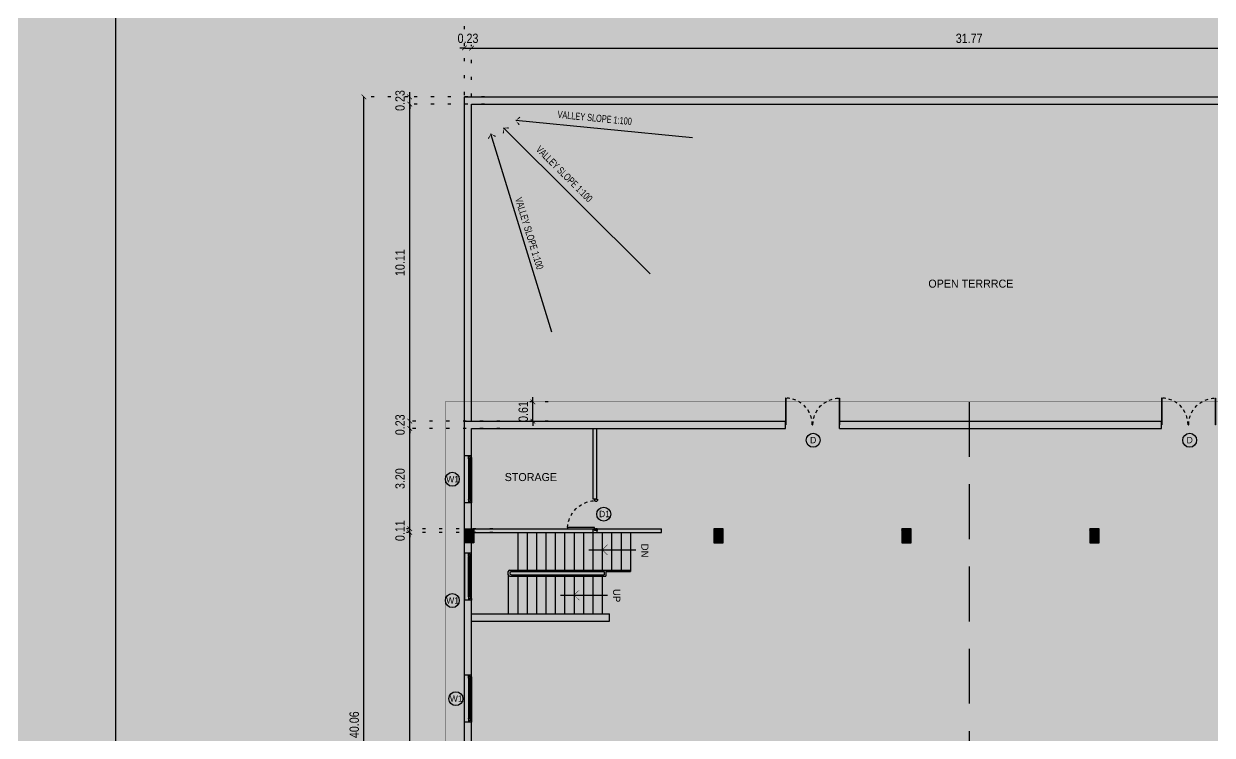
# Model space of a CAD drawing. Header units: metres. Extents: x 1422408 to 2267498, y 3894 to 80428.
# Drawn here: x 2267095.11 to 2267133.05, y 4168.56 to 4191.26 of the extents above; entities that cross this region are included whole.
import ezdxf

# ---------------------------------------------------------------- set-up
doc = ezdxf.new("R2010")
doc.units = ezdxf.units.M
doc.header["$LTSCALE"] = 3.5
doc.header["$MEASUREMENT"] = 0
for name, pattern in [('DASHED2', [0.375, 0.25, -0.125]), ('DOT2', [0.125, 0, -0.125]), ('HIDDEN', [0.375, 0.25, -0.125])]:
    doc.linetypes.add(name, pattern=pattern)
doc.layers.get('0').update_dxf_attribs({"linetype": 'CONTINUOUS'})
doc.layers.get('DEFPOINTS').update_dxf_attribs({"linetype": 'CONTINUOUS'})
for name, color, linetype in [('CAR', 8, 'DASHED2'), ('COLUMN', 2, 'CONTINUOUS'), ('DIM', 41, 'CONTINUOUS'), ('DOOR', 8, 'CONTINUOUS'), ('ED', 30, 'CONTINUOUS'), ('FURN', 35, 'CONTINUOUS'), ('GLASS', 4, 'CONTINUOUS'), ('ROOM TEXT SCH', 7, 'CONTINUOUS'), ('STEPS', 233, 'CONTINUOUS'), ('TEXT', 4, 'CONTINUOUS'), ('WAL', 1, 'CONTINUOUS'), ('WALL', 125, 'CONTINUOUS'), ('window', 252, 'CONTINUOUS')]:
    doc.layers.add(name, color=color, linetype=linetype)
doc.layers.add('P', color=250, linetype='CONTINUOUS', lineweight=100)
doc.styles.add('DM', font='arial.ttf', dxfattribs={"width": 0.7, "height": 200})
doc.styles.add('ID', font='GOTHIC.TTF', dxfattribs={"width": 0.85})
doc.styles.add('UATEXT', font='GOTHIC.TTF')
doc.styles.add('USA TEXT', font='GOTHIC.TTF')
doc.dimstyles.new('1-100-ED', dxfattribs={"dimtxt": 350, "dimasz": 100, "dimexe": 0.18, "dimexo": 0.0625, "dimgap": 25, "dimtad": 1, "dimdec": 0, "dimzin": 0, "dimdsep": 46, "dimtxsty": 'USA TEXT', "dimblk": 'ARCHTICK', "dimcen": 0.1, "dimclrd": 252, "dimclre": 9, "dimclrt": 3, "dimadec": 0, "dimazin": 0, "dimtfac": 1, "dimtdec": 0, "dimtofl": 0, "dimtmove": 2, "dimatfit": 3, "dimldrblk": 'ARCHTICK', "dimfxl": 0.18, "dimtolj": 1, "dimtzin": 0, "dimarcsym": 0})
doc.dimstyles.new('1-100-ID', dxfattribs={"dimtxt": 0.3, "dimasz": 0.15, "dimexe": 0.1, "dimexo": 0.06, "dimgap": 0.15, "dimtad": 1, "dimzin": 3, "dimdsep": 46, "dimtxsty": 'ID', "dimblk": 'ARCHTICK', "dimcen": 0, "dimclrd": 252, "dimclre": 252, "dimclrt": 3, "dimadec": 0, "dimazin": 0, "dimtfac": 1, "dimtix": 1, "dimtmove": 2, "dimatfit": 3, "dimldrblk": 'OPEN90', "dimfxl": 0, "dimtolj": 1, "dimtzin": 0, "dimarcsym": 0})
pattern_1 = [(45, (0, 0), (-4.419417382415921, 4.419417382415921), [])]

# ---------------------------------------------------------------- blocks, each defined once
blk = doc.blocks.new('1')
at = {"layer": 'COLUMN'}
h = blk.add_hatch(dxfattribs=at)
h.set_pattern_fill('ANSI31', color=8, scale=50, style=0)
h.set_pattern_definition(pattern_1)
h.paths.add_polyline_path([(1593151.674907112, -270597.1638568315), (1592851.674907112, -270597.1638568315), (1592851.674907112, -270147.1638568314), (1593151.674907112, -270147.1638568314)])
at = {"layer": 'COLUMN', "color": 4}
for p, q in [((1592966.674907112, -270147.1525161577), (1592966.674907112, -270597.1638568315)), ((1592851.674907112, -270482.1638568315), (1593151.674907112, -270482.1638568315))]:
    blk.add_line(p, q, dxfattribs=at)
at = {"layer": 'COLUMN'}
for points in [[(1593151.674907112, -270597.1638568315), (1592851.674907112, -270597.1638568315), (1592851.674907112, -270147.1638568314), (1593151.674907112, -270147.1638568314)], [(1592938.497933328, -270453.787332027), (1592994.851880896, -270453.787332027), (1592994.851880896, -270509.6651172484), (1592938.497933328, -270509.6651172484)]]:
    blk.add_lwpolyline(points, close=True, dxfattribs=at)
blk = doc.blocks.new('4')
at = {"layer": 'COLUMN'}
h = blk.add_hatch(dxfattribs=at)
h.set_pattern_fill('ANSI31', color=8, scale=50, style=0)
h.set_pattern_definition(pattern_1)
h.paths.add_polyline_path([(1693358.129039685, -270597.1638568315), (1693658.129039685, -270597.1638568315), (1693658.129039685, -270147.1638568314), (1693358.129039685, -270147.1638568314)])
at = {"layer": 'COLUMN', "color": 4}
for p, q in [((1693508.129039684, -270147.1525161577), (1693508.129039684, -270597.1638568315)), ((1693658.129039684, -270482.1638568315), (1693358.129039684, -270482.1638568315))]:
    blk.add_line(p, q, dxfattribs=at)
at = {"layer": 'COLUMN'}
for points in [[(1693358.129039685, -270597.1638568315), (1693658.129039685, -270597.1638568315), (1693658.129039685, -270147.1638568314), (1693358.129039685, -270147.1638568314)], [(1693536.306013468, -270453.787332027), (1693479.952065901, -270453.787332027), (1693479.952065901, -270509.6651172484), (1693536.306013468, -270509.6651172484)]]:
    blk.add_lwpolyline(points, close=True, dxfattribs=at)
blk = doc.blocks.new('A$C640A4A0E')
at = {"layer": 'GLASS'}
for p, q in [((12.49999776761979, 1016.898785464931), (-2.2323802114e-06, 1016.898785464931)), ((1029.999997767619, 1016.898785464931), (1017.99999776762, 1016.898785464931)), ((1017.99999776762, 0.0712123601697385), (1017.99999776762, 1016.898785464931)), ((1029.999997767619, 0.0004482408985496), (1029.999997767619, 1016.898785464931)), ((1017.99999776762, 0.0004482408985496), (1029.999997767619, 0.0004482408985496))]:
    blk.add_line(p, q, dxfattribs=at)
at = {"layer": 'GLASS', "linetype": 'HIDDEN', "ltscale": 0.5}
blk.add_arc((1029.999997767619, 1017.500626232242), 1017.500177991291, 180.0338898593459, 269.324260271911, dxfattribs=at)
blk = doc.blocks.new('WINDWO')
at = {"layer": 'WALL'}
for p, q in [((0, 229.9999999998254), (0, 0)), ((1500.000000000815, 229.9999999981373), (1500.000000000815, 0))]:
    blk.add_line(p, q, dxfattribs=at)
at = {"layer": 'window', "color": 252}
for p, q in [((51.11111111403444, 230.0000000056461), (0, 229.9999999998254)), ((37.58842776785605, 127.7777777835726), (5.8207661e-09, 127.7777777836309)), ((0, 0), (1500, 0)), ((37.58842777390964, 179.5692640636698), (37.58842776785605, 127.7777777835726)), ((51.11111111403444, 179.5692640636698), (37.58842777390964, 179.5692640636698)), ((38.33333333616611, 178.8888889005756), (38.33333333604968, 127.7777777895098)), ((115.000000002794, 178.8888889004593), (38.33333333616611, 178.8888889005756)), ((101.6166860884986, 127.7777777894516), (38.33333333604968, 127.7777777895098)), ((1448.888888892718, 229.9999999981956), (51.11111111403444, 229.999999999709)), ((51.11111111403444, 230.0000000056461), (51.11111111403444, 179.5692640636698)), ((101.6166860884986, 147.3984691270161), (101.6166860884986, 127.7777777894516)), ((101.6166860884986, 147.3984691270161), (115.0000000057043, 147.3984691270161)), ((102.222222225042, 140.7819060593028), (102.222222225042, 146.9444444501423)), ((102.222222225042, 140.5555555672035), (102.2222222249256, 127.7777777894516)), ((115.0000000057043, 140.5555555672035), (102.222222225042, 140.5555555672035)), ((102.2222222249256, 127.7777777894516), (115.0000000055879, 127.7777777893934)), ((115.000000002794, 178.8888889004593), (115.0000000057043, 147.3984691270161)), ((115.0000000057043, 140.5555555672035), (115.0000000055879, 127.7777777893934)), ((1385.000000000815, 178.8888888812507), (1461.666666670469, 178.8888888871296)), ((1385.000000000815, 178.8888888812507), (1385.000000003842, 147.3984691078076)), ((1398.383313918137, 147.3984691078076), (1385.000000003842, 147.3984691078076)), ((1385.000000003842, 140.5555555479368), (1397.777777781593, 140.5555555479368)), ((1385.000000003842, 140.5555555479368), (1385.000000003725, 127.7777777701849)), ((1397.777777784504, 127.7777777701849), (1385.000000003725, 127.7777777701849)), ((1397.777777781593, 140.5555555479368), (1397.777777784504, 127.7777777701849)), ((1398.383313918137, 147.3984691078076), (1398.383313920931, 127.7777777701849)), ((1398.383313920931, 127.7777777701849), (1461.666666670353, 127.7777777700685)), ((1448.888888892718, 229.9999999981956), (1448.888888892601, 179.5692640561609)), ((1448.888888892718, 229.9999999981956), (1500.000000000815, 229.9999999981373)), ((1448.888888892601, 179.5692640561609), (1462.41157223878, 179.5692640561609)), ((1461.666666670469, 178.8888888871296), (1461.666666670353, 127.7777777700685)), ((1462.41157223878, 179.5692640561609), (1462.411572238663, 127.7777777700685)), ((1462.411572238663, 127.7777777700685), (1500.000000003609, 127.7777777760056))]:
    blk.add_line(p, q, dxfattribs=at)
at = {"layer": 'window', "color": 4}
for p, q in [((1397.777777781593, 146.9444444428081), (102.222222225042, 146.9444444501423)), ((1397.777777781593, 140.7819060400943), (102.222222225042, 140.7819060593028)), ((1397.777777781593, 140.7819060400943), (1397.777777781593, 146.9444444428081))]:
    blk.add_line(p, q, dxfattribs=at)
at = {"layer": 'window', "color": 250}
for p, q in [((1385.000000000815, 178.8888888812507), (115.000000002794, 178.8888889004593)), ((1385.000000003725, 127.7777777701849), (115.0000000055879, 127.7777777893934))]:
    blk.add_line(p, q, dxfattribs=at)
blk = doc.blocks.new('1000door.')
at = {"layer": 'DOOR'}
for p, q in [((0, 19.16666666697711), (0, 25.55555555596948)), ((0, 25.55555555596948), (44.72222221642732, 25.55555555596948)), ((0, 19.16666666697711), (19.16666666418314, 0)), ((0, 0), (19.16666666418314, 0)), ((0, 0), (0, -76.66666666837409)), ((63.88888888061046, 6.388888888992369), (44.72222221642732, 25.55555555596948)), ((63.88888888061046, -35.13888888945803), (63.88888888061046, 6.388888888992369)), ((935.8888888806104, 6.388888888992369), (955.0555555447937, 25.55555555596948)), ((935.8888888806104, -35.13888888945803), (935.8888888806104, 6.388888888992369)), ((999.777777761221, 25.55555555596948), (955.0555555447937, 25.55555555596948)), ((999.777777761221, 19.16666666697711), (980.6111110970377, 0)), ((999.777777761221, 0), (980.6111110970377, 0)), ((999.777777761221, 25.55555555596948), (999.777777761221, 19.16666666697711)), ((999.777777761221, 0), (999.777777761221, -76.66666666790844)), ((0, -76.66666666837409), (19.16666666418314, -57.50000000139698)), ((19.16666666418314, -76.66666666837409), (19.16666666418314, -57.50000000139698)), ((19.16666666418314, -76.66666666837409), (51.11111110448837, -76.66666666837409)), ((51.11111110448837, -76.66666666837409), (51.11111110448837, -35.13888888945803)), ((51.11111110448837, -35.13888888945803), (63.88888888061046, -35.13888888945803)), ((51.11111110448837, -76.66666665486991), (92.63888886384666, -76.66666665486991)), ((51.11111110448837, -932.694444441702), (51.11111110448837, -76.66666665486991)), ((92.63888886384666, -76.66666665486991), (92.63888886384666, -932.694444441702)), ((948.6666666567323, -35.13888888945803), (935.8888888806104, -35.13888888945803)), ((948.6666666567323, -76.66666666837409), (948.6666666567323, -35.13888888945803)), ((980.6111110970377, -76.66666666837409), (948.6666666567323, -76.66666666837409)), ((980.6111110970377, -76.66666666837409), (980.6111110970377, -57.50000000186265)), ((999.777777761221, -76.66666666790844), (980.6111110970377, -57.50000000186265)), ((999.777777761221, -76.66666666837409), (999.777777761221, -76.66666666837409)), ((92.63888886384666, -932.694444441702), (51.11111110448837, -932.694444441702))]:
    blk.add_line(p, q, dxfattribs=at)
at = {"layer": 'DOOR', "color": 250, "linetype": 'HIDDEN', "ltscale": 0.5}
blk.add_arc((48.54932301305233, -32.63883926626295), 901.1348302157808, 272.804413848519, 357.2379002363418, dxfattribs=at)
blk = doc.blocks.new('_ArchTick')
at = {"color": 0, "linetype": 'ByBlock', "const_width": 0.15}
blk.add_lwpolyline([(-0.5, -0.5), (0.5, 0.5)], dxfattribs=at)
blk = doc.blocks.new('*D495')
at = {"layer": 'DEFPOINTS', "color": 0, "transparency": 16777216}
for p in [(2267109.404581597, 4190.485913955778), (2267109.174585368, 4188.926412137512), (2267109.404581597, 4188.335429591299)]:
    blk.add_point(p, dxfattribs=at)
at = {"layer": 'ED', "color": 252, "linetype": 'DOT2', "lineweight": -2, "transparency": 16777216}
for p, q in [((2267109.174585368, 4188.986412137512), (2267109.174585368, 4190.585913955779)), ((2267109.404581597, 4188.395429591299), (2267109.404581597, 4190.585913955779))]:
    blk.add_line(p, q, dxfattribs=at)
at = {"layer": 'ED', "color": 252, "lineweight": -2, "transparency": 16777216}
for p, q in [((2267109.174585368, 4190.485913955778), (2267109.024585368, 4190.485913955778)), ((2267109.174585368, 4190.485913955778), (2267109.404581597, 4190.485913955778)), ((2267109.404581597, 4190.485913955778), (2267109.554581597, 4190.485913955778))]:
    blk.add_line(p, q, dxfattribs=at)
at = {"layer": 'ED', "color": 252, "lineweight": -2, "transparency": 16777216, "xscale": 0.15, "yscale": 0.15, "zscale": 0.15}
blk.add_blockref('_ArchTick', (2267109.174585368, 4190.485913955778), dxfattribs=at)
at = {"layer": 'ED', "color": 252, "lineweight": -2, "transparency": 16777216, "xscale": 0.15, "yscale": 0.15, "zscale": 0.15, "rotation": 180}
blk.add_blockref('_ArchTick', (2267109.404581597, 4190.485913955778), dxfattribs=at)
at = {"layer": 'ED', "color": 3, "transparency": 16777216, "insert": (2267109.289583483, 4190.79345984293), "char_height": 0.3, "attachment_point": 5, "style": 'ID'}
blk.add_mtext('\\A1;0.23', dxfattribs=at)
blk = doc.blocks.new('_Open90')
at = {"color": 0, "linetype": 'ByBlock', "lineweight": -2}
for p, q in [((0, 0), (-1, 0)), ((-0.5, 0.5), (0, 0)), ((0, 0), (-0.5, -0.5))]:
    blk.add_line(p, q, dxfattribs=at)
blk = doc.blocks.new('*D496')
at = {"layer": 'DEFPOINTS', "color": 0, "transparency": 16777216}
for p in [(2267141.174468136, 4190.485913955778), (2267109.404581597, 4188.335429591299), (2267141.174468136, 4188.282772146454)]:
    blk.add_point(p, dxfattribs=at)
at = {"layer": 'ED', "color": 252, "linetype": 'DOT2', "lineweight": -2, "transparency": 16777216}
for p, q in [((2267109.404581597, 4188.395429591299), (2267109.404581597, 4190.585913955779)), ((2267141.174468136, 4188.342772146454), (2267141.174468136, 4190.585913955779))]:
    blk.add_line(p, q, dxfattribs=at)
at = {"layer": 'ED', "color": 252, "lineweight": -2, "transparency": 16777216}
blk.add_line((2267109.404581597, 4190.485913955778), (2267141.174468136, 4190.485913955778), dxfattribs=at)
at = {"layer": 'ED', "color": 252, "lineweight": -2, "transparency": 16777216, "xscale": 0.15, "yscale": 0.15, "zscale": 0.15, "rotation": 180}
blk.add_blockref('_ArchTick', (2267109.404581597, 4190.485913955778), dxfattribs=at)
at = {"layer": 'ED', "color": 252, "lineweight": -2, "transparency": 16777216, "xscale": 0.15, "yscale": 0.15, "zscale": 0.15}
blk.add_blockref('_ArchTick', (2267141.174468136, 4190.485913955778), dxfattribs=at)
at = {"layer": 'ED', "color": 3, "transparency": 16777216, "insert": (2267125.289524866, 4190.79345984293), "char_height": 0.3, "attachment_point": 5, "style": 'ID'}
blk.add_mtext('\\A1;31.77', dxfattribs=at)
blk = doc.blocks.new('*D498')
at = {"layer": 'DEFPOINTS', "color": 0, "transparency": 16777216}
for p in [(2267141.40447197, 4191.821801323033), (2267109.174585368, 4190.485913955778), (2267141.40447197, 4190.485913955778)]:
    blk.add_point(p, dxfattribs=at)
at = {"layer": 'ED', "color": 252, "linetype": 'DOT2', "lineweight": -2, "transparency": 16777216}
for p, q in [((2267109.174585368, 4190.545913955779), (2267109.174585368, 4191.921801323033)), ((2267141.40447197, 4190.545913955779), (2267141.40447197, 4191.921801323033))]:
    blk.add_line(p, q, dxfattribs=at)
at = {"layer": 'ED', "color": 252, "lineweight": -2, "transparency": 16777216}
blk.add_line((2267109.174585368, 4191.821801323033), (2267141.40447197, 4191.821801323033), dxfattribs=at)
at = {"layer": 'ED', "color": 252, "lineweight": -2, "transparency": 16777216, "xscale": 0.15, "yscale": 0.15, "zscale": 0.15, "rotation": 180}
blk.add_blockref('_ArchTick', (2267109.174585368, 4191.821801323033), dxfattribs=at)
at = {"layer": 'ED', "color": 252, "lineweight": -2, "transparency": 16777216, "xscale": 0.15, "yscale": 0.15, "zscale": 0.15}
blk.add_blockref('_ArchTick', (2267141.40447197, 4191.821801323033), dxfattribs=at)
at = {"layer": 'ED', "color": 3, "transparency": 16777216, "insert": (2267125.289528669, 4192.129347210184), "char_height": 0.3, "attachment_point": 5, "style": 'ID'}
blk.add_mtext('\\A1;32.23', dxfattribs=at)
blk = doc.blocks.new('*D500')
at = {"layer": 'DEFPOINTS', "color": 0, "transparency": 16777216}
for p in [(2267107.428283163, 4175.031412069626), (2267110.141370266, 4175.031412069626), (2267109.248166237, 4149.098078807406)]:
    blk.add_point(p, dxfattribs=at)
at = {"layer": 'ED', "color": 252, "linetype": 'DOT2', "lineweight": -2, "transparency": 16777216}
for p, q in [((2267110.081370266, 4175.031412069626), (2267107.328283163, 4175.031412069626)), ((2267109.188166237, 4149.098078807406), (2267107.328283163, 4149.098078807406))]:
    blk.add_line(p, q, dxfattribs=at)
at = {"layer": 'ED', "color": 252, "lineweight": -2, "transparency": 16777216}
blk.add_line((2267107.428283163, 4149.098078807406), (2267107.428283163, 4175.031412069626), dxfattribs=at)
at = {"layer": 'ED', "color": 252, "lineweight": -2, "transparency": 16777216, "xscale": 0.15, "yscale": 0.15, "zscale": 0.15}
for p, rotation in [((2267107.428283163, 4175.031412069626), 90), ((2267107.428283163, 4149.098078807406), 270)]:
    blk.add_blockref('_ArchTick', p, dxfattribs=dict(at, rotation=rotation))
at = {"layer": 'ED', "color": 3, "transparency": 16777216, "insert": (2267107.120737275, 4162.064745437873), "char_height": 0.3, "attachment_point": 5, "rotation": 90, "style": 'ID'}
blk.add_mtext('\\A1;25.93', dxfattribs=at)
blk = doc.blocks.new('*D501')
at = {"layer": 'DEFPOINTS', "color": 0, "transparency": 16777216}
for p in [(2267107.428283163, 4175.1464120695), (2267110.141370266, 4175.1464120695), (2267110.141370266, 4175.031412069626)]:
    blk.add_point(p, dxfattribs=at)
at = {"layer": 'ED', "color": 252, "linetype": 'DOT2', "lineweight": -2, "transparency": 16777216}
for p, q in [((2267110.081370266, 4175.1464120695), (2267107.328283163, 4175.1464120695)), ((2267110.081370266, 4175.031412069626), (2267107.328283163, 4175.031412069626))]:
    blk.add_line(p, q, dxfattribs=at)
at = {"layer": 'ED', "color": 252, "lineweight": -2, "transparency": 16777216}
for p, q in [((2267107.428283163, 4175.1464120695), (2267107.428283163, 4175.2964120695)), ((2267107.428283163, 4175.031412069626), (2267107.428283163, 4175.1464120695)), ((2267107.428283163, 4175.031412069626), (2267107.428283163, 4174.881412069626))]:
    blk.add_line(p, q, dxfattribs=at)
at = {"layer": 'ED', "color": 252, "lineweight": -2, "transparency": 16777216, "xscale": 0.15, "yscale": 0.15, "zscale": 0.15}
for p, rotation in [((2267107.428283163, 4175.1464120695), 270), ((2267107.428283163, 4175.031412069626), 90)]:
    blk.add_blockref('_ArchTick', p, dxfattribs=dict(at, rotation=rotation))
at = {"layer": 'ED', "color": 3, "transparency": 16777216, "insert": (2267107.120737275, 4175.08891206892), "char_height": 0.3, "attachment_point": 5, "rotation": 90, "style": 'ID'}
blk.add_mtext('\\A1;0.11', dxfattribs=at)
blk = doc.blocks.new('*D502')
at = {"layer": 'DEFPOINTS', "color": 0, "transparency": 16777216}
for p in [(2267107.428283163, 4178.351411735929), (2267110.366824429, 4178.351411735929), (2267110.141370266, 4175.1464120695)]:
    blk.add_point(p, dxfattribs=at)
at = {"layer": 'ED', "color": 252, "linetype": 'DOT2', "lineweight": -2, "transparency": 16777216}
for p, q in [((2267110.306824429, 4178.351411735929), (2267107.328283163, 4178.351411735929)), ((2267110.081370266, 4175.1464120695), (2267107.328283163, 4175.1464120695))]:
    blk.add_line(p, q, dxfattribs=at)
at = {"layer": 'ED', "color": 252, "lineweight": -2, "transparency": 16777216}
blk.add_line((2267107.428283163, 4175.1464120695), (2267107.428283163, 4178.351411735929), dxfattribs=at)
at = {"layer": 'ED', "color": 252, "lineweight": -2, "transparency": 16777216, "xscale": 0.15, "yscale": 0.15, "zscale": 0.15}
for p, rotation in [((2267107.428283163, 4178.351411735929), 90), ((2267107.428283163, 4175.1464120695), 270)]:
    blk.add_blockref('_ArchTick', p, dxfattribs=dict(at, rotation=rotation))
at = {"layer": 'ED', "color": 3, "transparency": 16777216, "insert": (2267107.120737275, 4176.748911902071), "char_height": 0.3, "attachment_point": 5, "rotation": 90, "style": 'ID'}
blk.add_mtext('\\A1;3.20', dxfattribs=at)
blk = doc.blocks.new('*D503')
at = {"layer": 'DEFPOINTS', "color": 0, "transparency": 16777216}
for p in [(2267107.428283163, 4178.581411735909), (2267110.366824429, 4178.581411735909), (2267110.366824429, 4178.351411735929)]:
    blk.add_point(p, dxfattribs=at)
at = {"layer": 'ED', "color": 252, "linetype": 'DOT2', "lineweight": -2, "transparency": 16777216}
for p, q in [((2267110.306824429, 4178.581411735909), (2267107.328283163, 4178.581411735909)), ((2267110.306824429, 4178.351411735929), (2267107.328283163, 4178.351411735929))]:
    blk.add_line(p, q, dxfattribs=at)
at = {"layer": 'ED', "color": 252, "lineweight": -2, "transparency": 16777216}
for p, q in [((2267107.428283163, 4178.581411735909), (2267107.428283163, 4178.731411735908)), ((2267107.428283163, 4178.351411735929), (2267107.428283163, 4178.581411735909)), ((2267107.428283163, 4178.351411735929), (2267107.428283163, 4178.201411735929))]:
    blk.add_line(p, q, dxfattribs=at)
at = {"layer": 'ED', "color": 252, "lineweight": -2, "transparency": 16777216, "xscale": 0.15, "yscale": 0.15, "zscale": 0.15}
for p, rotation in [((2267107.428283163, 4178.581411735909), 270), ((2267107.428283163, 4178.351411735929), 90)]:
    blk.add_blockref('_ArchTick', p, dxfattribs=dict(at, rotation=rotation))
at = {"layer": 'ED', "color": 3, "transparency": 16777216, "insert": (2267107.120737275, 4178.466411735276), "char_height": 0.3, "attachment_point": 5, "rotation": 90, "style": 'ID'}
blk.add_mtext('\\A1;0.23', dxfattribs=at)
blk = doc.blocks.new('*D504')
at = {"layer": 'DEFPOINTS', "color": 0, "transparency": 16777216}
for p in [(2267107.428283163, 4188.696411735084), (2267109.879232269, 4188.696411735084), (2267110.366824429, 4178.581411735909)]:
    blk.add_point(p, dxfattribs=at)
at = {"layer": 'ED', "color": 252, "linetype": 'DOT2', "lineweight": -2, "transparency": 16777216}
for p, q in [((2267109.819232269, 4188.696411735084), (2267107.328283163, 4188.696411735084)), ((2267110.306824429, 4178.581411735909), (2267107.328283163, 4178.581411735909))]:
    blk.add_line(p, q, dxfattribs=at)
at = {"layer": 'ED', "color": 252, "lineweight": -2, "transparency": 16777216}
blk.add_line((2267107.428283163, 4178.581411735909), (2267107.428283163, 4188.696411735084), dxfattribs=at)
at = {"layer": 'ED', "color": 252, "lineweight": -2, "transparency": 16777216, "xscale": 0.15, "yscale": 0.15, "zscale": 0.15}
for p, rotation in [((2267107.428283163, 4188.696411735084), 90), ((2267107.428283163, 4178.581411735909), 270)]:
    blk.add_blockref('_ArchTick', p, dxfattribs=dict(at, rotation=rotation))
at = {"layer": 'ED', "color": 3, "transparency": 16777216, "insert": (2267107.120737275, 4183.638911734853), "char_height": 0.3, "attachment_point": 5, "rotation": 90, "style": 'ID'}
blk.add_mtext('\\A1;10.11', dxfattribs=at)
blk = doc.blocks.new('*D505')
at = {"layer": 'DEFPOINTS', "color": 0, "transparency": 16777216}
for p in [(2267107.428283163, 4188.926411735067), (2267109.879232269, 4188.926411735067), (2267109.879232269, 4188.696411735084)]:
    blk.add_point(p, dxfattribs=at)
at = {"layer": 'ED', "color": 252, "lineweight": -2, "transparency": 16777216}
for p, q in [((2267107.428283163, 4188.926411735067), (2267107.428283163, 4189.076411735066)), ((2267107.428283163, 4188.696411735084), (2267107.428283163, 4188.926411735067)), ((2267107.428283163, 4188.696411735084), (2267107.428283163, 4188.546411735084))]:
    blk.add_line(p, q, dxfattribs=at)
at = {"layer": 'ED', "color": 252, "linetype": 'DOT2', "lineweight": -2, "transparency": 16777216}
for p, q in [((2267109.819232269, 4188.926411735067), (2267107.328283163, 4188.926411735067)), ((2267109.819232269, 4188.696411735084), (2267107.328283163, 4188.696411735084))]:
    blk.add_line(p, q, dxfattribs=at)
at = {"layer": 'ED', "color": 252, "lineweight": -2, "transparency": 16777216, "xscale": 0.15, "yscale": 0.15, "zscale": 0.15}
for p, rotation in [((2267107.428283163, 4188.926411735067), 270), ((2267107.428283163, 4188.696411735084), 90)]:
    blk.add_blockref('_ArchTick', p, dxfattribs=dict(at, rotation=rotation))
at = {"layer": 'ED', "color": 3, "transparency": 16777216, "insert": (2267107.120737275, 4188.811411734432), "char_height": 0.3, "attachment_point": 5, "rotation": 90, "style": 'ID'}
blk.add_mtext('\\A1;0.23', dxfattribs=at)
blk = doc.blocks.new('*D506')
at = {"layer": 'DEFPOINTS', "color": 0, "transparency": 16777216}
for p in [(2267105.965651243, 4188.926411735067), (2267107.428283156, 4188.926411735067), (2267107.428283156, 4148.868079250968)]:
    blk.add_point(p, dxfattribs=at)
at = {"layer": 'ED', "color": 252, "linetype": 'DOT2', "lineweight": -2, "transparency": 16777216}
for p, q in [((2267107.368283156, 4188.926411735067), (2267105.865651243, 4188.926411735067)), ((2267107.368283156, 4148.868079250968), (2267105.865651243, 4148.868079250968))]:
    blk.add_line(p, q, dxfattribs=at)
at = {"layer": 'ED', "color": 252, "lineweight": -2, "transparency": 16777216}
blk.add_line((2267105.965651243, 4148.868079250968), (2267105.965651243, 4188.926411735067), dxfattribs=at)
at = {"layer": 'ED', "color": 252, "lineweight": -2, "transparency": 16777216, "xscale": 0.15, "yscale": 0.15, "zscale": 0.15}
for p, rotation in [((2267105.965651243, 4188.926411735067), 90), ((2267105.965651243, 4148.868079250968), 270)]:
    blk.add_blockref('_ArchTick', p, dxfattribs=dict(at, rotation=rotation))
at = {"layer": 'ED', "color": 3, "transparency": 16777216, "insert": (2267105.658105355, 4168.897245492374), "char_height": 0.3, "attachment_point": 5, "rotation": 90, "style": 'ID'}
blk.add_mtext('\\A1;40.06', dxfattribs=at)
blk = doc.blocks.new('*D609')
at = {"layer": 'DEFPOINTS', "color": 0, "transparency": 16777216}
for p in [(2267111.362767852, 4179.194745471641), (2267111.91221229, 4179.194745471641), (2267111.91221229, 4178.581411735909)]:
    blk.add_point(p, dxfattribs=at)
at = {"layer": 'ED', "color": 252, "linetype": 'DOT2', "lineweight": -2, "transparency": 16777216}
for p, q in [((2267111.85221229, 4179.194745471641), (2267111.262767852, 4179.194745471641)), ((2267111.85221229, 4178.581411735909), (2267111.262767852, 4178.581411735909))]:
    blk.add_line(p, q, dxfattribs=at)
at = {"layer": 'ED', "color": 252, "lineweight": -2, "transparency": 16777216}
for p, q in [((2267111.362767852, 4179.194745471641), (2267111.362767852, 4179.344745471641)), ((2267111.362767852, 4178.581411735909), (2267111.362767852, 4179.194745471641)), ((2267111.362767852, 4178.581411735909), (2267111.362767852, 4178.431411735909))]:
    blk.add_line(p, q, dxfattribs=at)
at = {"layer": 'ED', "color": 252, "lineweight": -2, "transparency": 16777216, "xscale": 0.15, "yscale": 0.15, "zscale": 0.15}
for p, rotation in [((2267111.362767852, 4179.194745471641), 270), ((2267111.362767852, 4178.581411735909), 90)]:
    blk.add_blockref('_ArchTick', p, dxfattribs=dict(at, rotation=rotation))
at = {"layer": 'ED', "color": 3, "transparency": 16777216, "insert": (2267111.055221964, 4178.888078603132), "char_height": 0.3, "attachment_point": 5, "rotation": 90, "style": 'ID'}
blk.add_mtext('\\A1;0.61', dxfattribs=at)
blk = doc.blocks.new('ARROW2')
at = {"layer": 'FURN'}
for points in [[(1.819e-12, 0, 0, 1.40625, 0), (-3.977475644174773, 3.977475644174773, 1.40625, 1.40625, 0)], [(0, 0, 0, 1.40625, 0), (3.977475644174773, 3.977475644174773, 1.40625, 1.40625, 0)]]:
    blk.add_lwpolyline(points, format="xyseb", dxfattribs=at)

msp = doc.modelspace()

# ---------------------------------------------------------------- linework, layer by layer
at = {"layer": 'CAR', "ltscale": 2}
msp.add_line((2267125.289585366, 4179.194745471639), (2267125.289585366, 4148.254745876704), dxfattribs=at)
at = {"layer": 'CAR', "ltscale": 2, "const_width": 0.012777777776743}
msp.add_lwpolyline([(2267142.017918699, 4168.539745070094), (2267142.017918699, 4179.194745471639), (2267108.561252035, 4179.194745471639), (2267108.561252035, 4148.254745876704), (2267148.393846223, 4148.254745876704), (2267148.393846223, 4152.654686967895), (2267155.317914771, 4152.654686967895), (2267155.317918942, 4168.539603791137), (2267142.017925214, 4168.539745069978)], dxfattribs=at)
at = {"layer": 'DIM', "color": 8}
for p, q in [((2267115.10239786, 4183.281600700513), (2267110.419675355, 4187.934496356229)), ((2267116.455800092, 4187.623202807556), (2267110.815397679, 4188.171253719305)), ((2267111.969045356, 4181.418144822175), (2267110.019362143, 4187.74412948795))]:
    msp.add_line(p, q, dxfattribs=at)
at = {"layer": 'ED', "const_width": 0.012777777776743}
for points in [[(2267113.575372162, 4174.476009641712), (2267113.744787045, 4174.640721771338)], [(2267113.575372162, 4174.476009641712), (2267113.744787045, 4174.311297512086)], [(2267112.675372163, 4173.032219173324), (2267112.844787046, 4173.196931302951)], [(2267112.675372163, 4173.032219173324), (2267112.844787046, 4172.867507043698)]]:
    msp.add_lwpolyline(points, dxfattribs=at)
at = {"layer": 'FURN'}
for p, q in [((2267110.625372165, 4173.831407177199), (2267114.475372601, 4173.831407177199)), ((2267114.475372161, 4173.831412069904), (2267114.475372161, 4173.781412069624)), ((2267110.575372165, 4173.681407176828), (2267110.575372165, 4173.781407177386)), ((2267110.625372165, 4173.731407177107), (2267110.625372165, 4173.731407177107)), ((2267110.625372165, 4173.631407177014), (2267113.690372162, 4173.631407177014)), ((2267110.675372165, 4173.781407177386), (2267113.639260612, 4173.781407177386)), ((2267110.675372165, 4173.681407176828), (2267113.639260612, 4173.681407176828)), ((2267113.639260612, 4173.781407177386), (2267113.639260612, 4173.681407176828)), ((2267113.690371723, 4173.781407177386), (2267113.690371723, 4173.631412069717)), ((2267113.690371723, 4173.781407177386), (2267114.475372601, 4173.781407177386))]:
    msp.add_line(p, q, dxfattribs=at)
for centre, start, end in [((2267110.625372165, 4173.781407177386), 90, 180), ((2267110.625372165, 4173.681407176828), 180, 270), ((2267110.675372165, 4173.731407177107), 90, 180), ((2267110.675372165, 4173.731407177107), 180, 270)]:
    msp.add_arc(centre, 0.0500000000942571, start, end, dxfattribs=at)
at = {"layer": 'STEPS'}
for p, q in [((2267110.875372165, 4175.031407179715), (2267110.875372165, 4173.831407177199)), ((2267111.175372165, 4175.031407179715), (2267111.175372165, 4173.831407177199)), ((2267111.475372164, 4175.031407179715), (2267111.475372164, 4173.831407177199)), ((2267111.775372164, 4175.031407179715), (2267111.775372164, 4173.831407177199)), ((2267112.075372164, 4175.031407179715), (2267112.075372164, 4173.831407177199)), ((2267112.375372163, 4175.031407179715), (2267112.375372163, 4173.831407177199)), ((2267112.675372163, 4175.031407179715), (2267112.675372163, 4173.831407177199)), ((2267112.975372163, 4175.031407179715), (2267112.975372163, 4173.831407177199)), ((2267113.275372163, 4175.031407179715), (2267113.275372163, 4173.831407177199)), ((2267113.575372162, 4175.031407179715), (2267113.575372162, 4173.831407177199)), ((2267113.875372162, 4175.031407179715), (2267113.875372162, 4173.831407177199)), ((2267114.175372161, 4175.031407179715), (2267114.175372161, 4173.831407177199)), ((2267114.475372161, 4175.031412069624), (2267114.475372161, 4173.831407177199)), ((2267110.575372165, 4173.681407176828), (2267110.575372165, 4172.431407174499)), ((2267110.875372165, 4173.631407177014), (2267110.875372165, 4172.431407174499)), ((2267111.175372165, 4173.631407177014), (2267111.175372165, 4172.431407174499)), ((2267111.475372164, 4173.631407177014), (2267111.475372164, 4172.431407174499)), ((2267111.775372164, 4173.631407177014), (2267111.775372164, 4172.431407174499)), ((2267112.075372164, 4173.631407177014), (2267112.075372164, 4172.431407174499)), ((2267112.375372163, 4173.631407177014), (2267112.375372163, 4172.431407174499)), ((2267112.675372163, 4173.631407177014), (2267112.675372163, 4172.431407174499)), ((2267112.975372163, 4173.631407177014), (2267112.975372163, 4172.431407174499)), ((2267113.275372163, 4173.631407177014), (2267113.275372163, 4172.431407174499)), ((2267113.575372162, 4173.631407177014), (2267113.575372162, 4172.433031169634))]:
    msp.add_line(p, q, dxfattribs=at)
at = {"layer": 'TEXT'}
for centre in [(2267120.309198881, 4177.972111349048), (2267132.330153425, 4177.971640366068), (2267108.788571922, 4176.727685378803), (2267113.622053946, 4175.613249239683), (2267108.788571922, 4172.857598572093), (2267108.903571922, 4169.727685379384)]:
    msp.add_circle(centre, 0.2223103013126179, dxfattribs=at)
at = {"layer": 'WAL', "linetype": 'Continuous', "ltscale": 0.25}
msp.add_lwpolyline([(2267175.177340339, 4141.10863601608), (2267175.177340339, 4195.646236011813), (2267098.032273679, 4195.646236011813), (2267098.032273679, 4141.10863601608)], close=True, dxfattribs=at)
at = {"layer": 'WALL'}
for p, q in [((2267109.174581597, 4175.146411736201), (2267109.174581597, 4178.581411735907)), ((2267109.174581597, 4178.581411735907), (2267119.426248263, 4178.581411735907)), ((2267119.426248263, 4178.351411735927), (2267119.426248271, 4178.581411735907)), ((2267121.152914929, 4178.581411735907), (2267131.426248262, 4178.581411735907)), ((2267121.152914929, 4178.351406625759), (2267121.152914929, 4178.581411735907)), ((2267131.426248262, 4178.351406625759), (2267131.426248262, 4178.581411735907)), ((2267109.404581597, 4175.146411736201), (2267109.404581597, 4178.351411735927)), ((2267109.404581597, 4178.351411735927), (2267119.426248263, 4178.351411735927)), ((2267121.152914929, 4178.351411735927), (2267131.426248262, 4178.351411735927)), ((2267109.405623191, 4175.031412069624), (2267115.472038828, 4175.031412069624)), ((2267113.284566784, 4175.03141173621), (2267113.284566784, 4175.146411736201)), ((2267113.284566784, 4175.146411736201), (2267113.399566784, 4175.146411736201)), ((2267113.399566784, 4175.146411736201), (2267115.472038828, 4175.146412069498)), ((2267115.472038828, 4175.031412069624), (2267115.472038828, 4175.146412069498)), ((2267109.174581597, 4168.146411736783), (2267109.174581597, 4174.696411736249)), ((2267109.404581597, 4168.146411736783), (2267109.404581597, 4174.696411736249)), ((2267109.400376757, 4172.431036065271), (2267113.805371723, 4172.431036065271)), ((2267113.805371723, 4172.201036065271), (2267113.805371723, 4172.431036065271)), ((2267109.400376757, 4172.201036065271), (2267113.805371723, 4172.201036065271))]:
    msp.add_line(p, q, dxfattribs=at)
at = {"layer": 'WALL', "color": 205}
for p, q in [((2267113.284566784, 4176.095078402719), (2267113.284566784, 4178.351411735927)), ((2267113.399566784, 4176.095078402719), (2267113.399566784, 4178.351411735927)), ((2267113.399566784, 4176.095078402719), (2267113.284566784, 4176.095078402719)), ((2267109.474585683, 4175.146412069498), (2267113.399570878, 4175.146412069498)), ((2267109.474585683, 4175.031412069624), (2267113.399570878, 4175.031412069624)), ((2267113.399570878, 4175.146412069498), (2267113.399570878, 4175.031412069624))]:
    msp.add_line(p, q, dxfattribs=at)
at = {"layer": 'WALL', "color": 250, "linetype": 'Continuous'}
for points in [[(2267109.174581597, 4178.581411735907), (2267109.174581597, 4188.926412137512), (2267141.40447197, 4188.926412137512), (2267141.404581594, 4178.581411735907)], [(2267109.404581597, 4178.581411735907), (2267109.404581597, 4188.696412137531), (2267141.174474407, 4188.696412137531), (2267141.174581595, 4178.581409298636)]]:
    msp.add_lwpolyline(points, dxfattribs=at)

# ---------------------------------------------------------------- block references
at = {"layer": 'COLUMN', "color": 8, "xscale": 0.0010000000018851, "yscale": 0.0010000000018851, "zscale": 0.0010000000018851}
for name, p in [('1', (2265516.322907458, 4445.293575714979)), ('4', (2265423.781453151, 4445.293575714979)), ('4', (2265429.781453163, 4445.293575714979)), ('4', (2265435.781453174, 4445.293575714979))]:
    msp.add_blockref(name, p, dxfattribs=at)
at = {"layer": 'DIM', "yscale": 0.030666666665852, "zscale": 0.0306666666641832}
for p, xscale, rotation in [((2267110.815397679, 4188.171253719305), -0.0306666666629518, 264.4502647007931), ((2267110.419675355, 4187.934496356229), -0.0306666666674537, 225.1830566179648), ((2267110.019362143, 4187.74412948795), -0.030666666653421, 197.1294199553349)]:
    msp.add_blockref('ARROW2', p, dxfattribs=dict(at, xscale=xscale, rotation=rotation))
at = {"layer": 'ED', "linetype": 'Continuous', "xscale": -0.0009999999989101, "yscale": 0.0009999999989101, "zscale": 0.000999999999919, "rotation": 270}
msp.add_blockref('1000door.', (2267113.399566784, 4175.095300625133), dxfattribs=at)
at = {"layer": 'GLASS', "extrusion": (0, 0, -1)}
for p, xscale, yscale, zscale, rotation in [((-2267120.289581651, 4179.318758624311), -0.0008381877036914, 0.0008381877007164, -0.0008381877036914, 180.0000038639404), ((-2267120.289581541, 4179.318758624311), 0.0008381877036914, 0.0008381877036914, -0.0008381877022039, 179.9999961360596), ((-2267132.28958165, 4179.318758624311), -0.0008381877036914, 0.0008381877007164, -0.0008381877036914, 180.0000038639404), ((-2267132.28958154, 4179.318758624311), 0.0008381877036914, 0.0008381877036914, -0.0008381877022039, 179.9999961360596)]:
    msp.add_blockref('A$C640A4A0E', p, dxfattribs=dict(at, xscale=xscale, yscale=yscale, zscale=zscale, rotation=rotation))
at = {"layer": 'P', "color": 1, "yscale": 0.0009999999989101, "rotation": 270}
for p, xscale, zscale in [((2267109.174581597, 4175.978911736103), -0.0009999999989101, 0.000999999999919), ((2267109.174581597, 4174.372813870525), 0.0009999999989101, 0.0009999999989101), ((2267109.174581597, 4168.978911736685), -0.0009999999989101, 0.000999999999919)]:
    msp.add_blockref('WINDWO', p, dxfattribs=dict(at, xscale=xscale, zscale=zscale))

# ---------------------------------------------------------------- texts
at = {"layer": 'DIM', "style": 'DM', "width": 0.7}
for rotation, p in [(354.4502646627277, (2267112.138660084, 4188.256780176478)), (315.183056200553, (2267111.439415378, 4187.226936541319)), (287.1294196715906, (2267110.788607142, 4185.675377959324))]:
    msp.add_text('VALLEY SLOPE 1:100', height=0.2299999999813735, rotation=rotation, dxfattribs=at).set_placement(p)
at = {"layer": 'ROOM TEXT SCH', "style": 'UATEXT'}
msp.add_text('OPEN TERRRCE', height=0.2555555555348595, dxfattribs=at).set_placement((2267123.987212288, 4182.841474076439))
at = {"layer": 'TEXT', "style": 'USA TEXT'}
for s, p in [('D', (2267120.212179214, 4177.877185580259)), ('D', (2267132.233133758, 4177.876714597277)), ('W1', (2267108.593783166, 4176.630398698904)), ('D1', (2267113.472890765, 4175.518323470893)), ('W1', (2267108.593783166, 4172.760311892078)), ('W1', (2267108.708783166, 4169.630398699486))]:
    msp.add_text(s, height=0.2044444444278876, dxfattribs=at).set_placement(p)
at = {"layer": 'TEXT', "color": 0, "style": 'USA TEXT'}
msp.add_text('STORAGE', height=0.2555555555348595, dxfattribs=at).set_placement((2267110.461289746, 4176.670359073261))
for s, p in [('DN', (2267114.822083371, 4174.674594096312)), ('UP', (2267113.922083372, 4173.230803627925))]:
    msp.add_text(s, height=0.2299999999813735, rotation=270, dxfattribs=at).set_placement(p)

# ---------------------------------------------------------------- dimensions: what is measured, and where the dimension line sits
at = {"layer": 'ED'}
for base, p1, p2, picture, middle in [((2267141.40447197, 4191.821801323033), (2267109.174585368, 4190.485913955778), (2267141.40447197, 4190.485913955778), '*D498', (2267125.289528669, 4192.129347210184)), ((2267109.404581597, 4190.485913955778), (2267109.174585368, 4188.926412137512), (2267109.404581597, 4188.335429591299), '*D495', (2267109.289583483, 4190.79345984293)), ((2267141.174468136, 4190.485913955778), (2267109.404581597, 4188.335429591299), (2267141.174468136, 4188.282772146454), '*D496', (2267125.289524866, 4190.79345984293))]:
    dim = msp.add_linear_dim(base=base, p1=p1, p2=p2, dimstyle='1-100-ID', dxfattribs=at)
    dim.commit()
    dim.dimension.update_dxf_attribs({"geometry": picture, "text_midpoint": middle})
for base, p1, p2, picture, middle in [((2267105.965651243, 4188.926411735067), (2267107.428283155, 4148.868079250966), (2267107.428283155, 4188.926411735065), '*D506', (2267105.658105355, 4168.897245492374)), ((2267107.428283163, 4188.926411735067), (2267109.879232268, 4188.696411735082), (2267109.879232268, 4188.926411735065), '*D505', (2267107.120737275, 4188.811411734432)), ((2267107.428283163, 4188.696411735084), (2267110.366824428, 4178.581411735907), (2267109.879232268, 4188.696411735082), '*D504', (2267107.120737275, 4183.638911734853)), ((2267111.362767852, 4179.194745471641), (2267111.912212289, 4178.581411735907), (2267111.912212289, 4179.194745471639), '*D609', (2267111.055221964, 4178.888078603132)), ((2267107.428283163, 4178.581411735909), (2267110.366824428, 4178.351411735927), (2267110.366824428, 4178.581411735907), '*D503', (2267107.120737275, 4178.466411735276)), ((2267107.428283163, 4178.351411735929), (2267110.141370265, 4175.146412069498), (2267110.366824428, 4178.351411735927), '*D502', (2267107.120737275, 4176.748911902071)), ((2267107.428283163, 4175.1464120695), (2267110.141370265, 4175.031412069624), (2267110.141370265, 4175.146412069498), '*D501', (2267107.120737275, 4175.08891206892)), ((2267107.428283163, 4175.031412069626), (2267109.248166236, 4149.098078807404), (2267110.141370265, 4175.031412069624), '*D500', (2267107.120737275, 4162.064745437873))]:
    dim = msp.add_linear_dim(base=base, p1=p1, p2=p2, angle=90, dimstyle='1-100-ID', dxfattribs=at)
    dim.commit()
    dim.dimension.update_dxf_attribs({"geometry": picture, "text_midpoint": middle})

# ---------------------------------------------------------------- leaders
at = {"layer": 'WALL'}
for points in [[(2267145.205539313, 4153.136290982141), (2267145.205539313, 4154.636290980511)], [(2267064.891975135, 4152.236290983165), (2267064.891975135, 4153.736290981537)], [(2267146.949329781, 4152.236290983165), (2267146.949329781, 4153.736290981537)], [(2267113.143642404, 4174.476009641712), (2267114.643642402, 4174.476009641712)], [(2267112.243642405, 4173.032219173324), (2267113.743642403, 4173.032219173324)], [(2267216.990818809, 4172.152134359403), (2267213.318596589, 4172.152134359403)], [(2267216.990818809, 4163.476023249033), (2267213.318596589, 4163.476023249033)], [(2267231.046374363, 4163.476023249033), (2267227.374152143, 4163.476023249033)], [(2267216.990818809, 4154.669725275653), (2267213.318596589, 4154.669725275653)], [(2267231.046374363, 4154.669725275653), (2267227.374152143, 4154.669725275653)], [(2267071.234349379, 4154.736651308772), (2267072.734349378, 4154.736651308772)]]:
    msp.add_leader(points, dimstyle='1-100-ED', override={"dimtxt": 300, "dimasz": 300, "dimgap": 50, "dimtad": 0, "dimpost": ' mm'}, dxfattribs=at)

doc.saveas('drawing.dxf')
